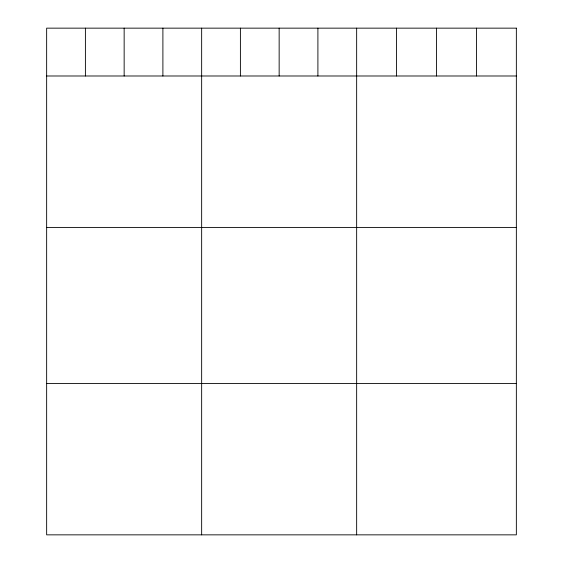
<?xml version="1.0" encoding="UTF-8"?>
<svg xmlns="http://www.w3.org/2000/svg" width="563" height="563" viewBox="0 0 563 563"><rect width="100%" height="100%" fill="white"/><g stroke="black" fill="none" stroke-linecap="round" stroke-linejoin="round"><path stroke-width="0.84" d="M46.652 75.991L516.348 75.991M46.652 227.417L516.348 227.417M46.652 383.424L516.348 383.424M476.425 28.15L476.425 75.991M436.501 28.15L436.501 75.991M396.577 28.15L396.577 75.991M356.653 28.15L356.653 534.85M317.905 28.15L317.905 75.991M279.149 28.15L279.149 75.991M240.401 28.15L240.401 75.991M201.653 28.15L201.653 534.85M162.897 28.15L162.897 75.991M124.149 28.15L124.149 75.991M85.4 28.15L85.4 75.991M516.348 28.15L46.652 28.15L46.652 534.85L516.348 534.85L516.348 28.15"/></g></svg>
